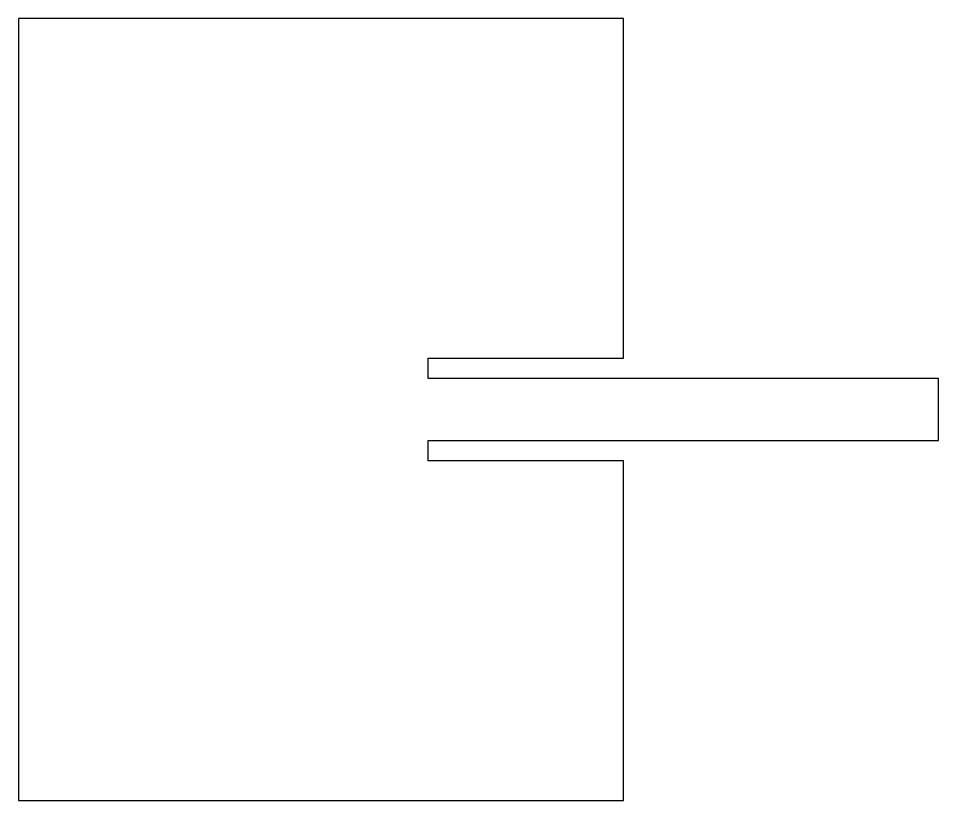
# Model space of a CAD drawing. Extents: x -14.7 to 30, y -19 to 19.
import ezdxf

# ---------------------------------------------------------------- set-up
doc = ezdxf.new("R2010")
doc.units = 0
doc.layers.add('TOPLAYER', color=10, linetype='CONTINUOUS')

msp = doc.modelspace()

# ---------------------------------------------------------------- linework, layer by layer
at = {"layer": 'TOPLAYER'}
msp.add_lwpolyline([(5.2, -2.5), (5.2, -1.5), (30, -1.5), (30, 1.5), (5.2, 1.5), (5.2, 2.5), (14.7, 2.5), (14.7, 19), (-14.7, 19), (-14.7, -19), (14.7, -19), (14.7, -2.5), (5.2, -2.5)], close=True, dxfattribs=at)

doc.saveas('drawing.dxf')
